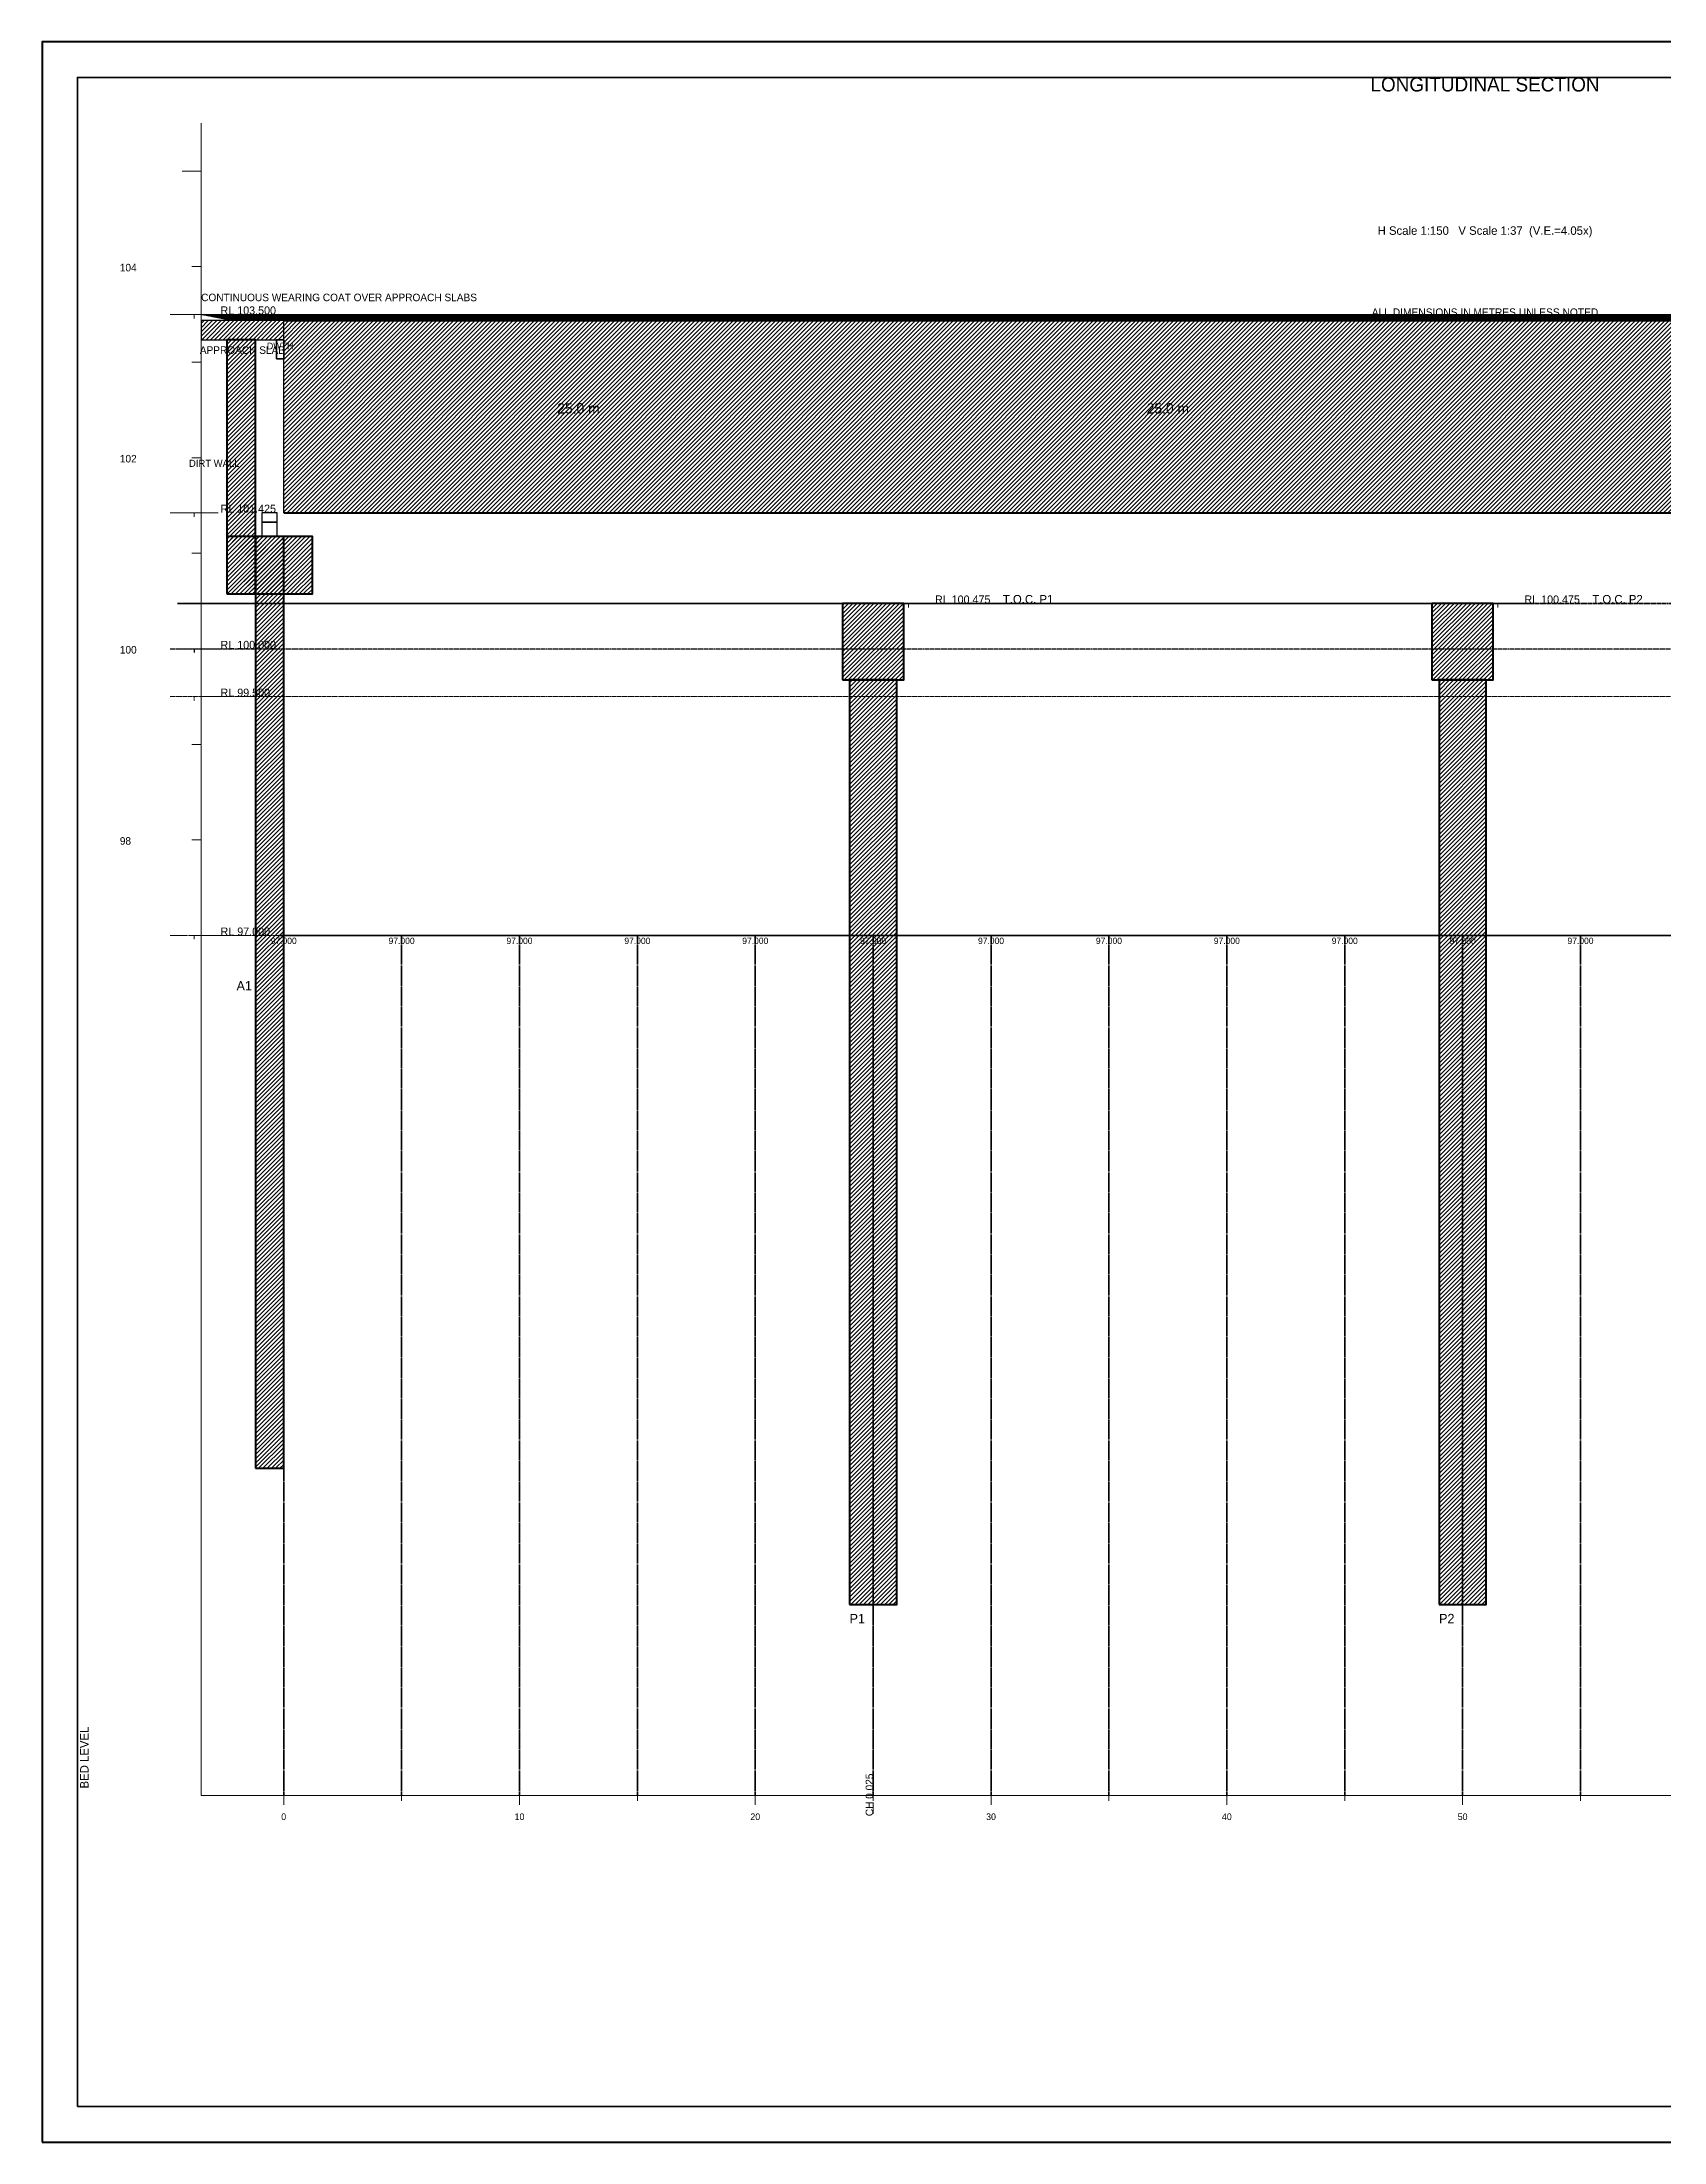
# Model space of a CAD drawing. Header units: metres. Extents: x 0 to 841, y 0 to 594.
# Drawn here: x 0 to 459, y 0 to 594 of the extents above; entities that cross this region are included whole.
import ezdxf
from ezdxf.enums import TextEntityAlignment as Align

# ---------------------------------------------------------------- set-up
doc = ezdxf.new("R2010")
doc.units = ezdxf.units.M
doc.linetypes.add('DASHED', pattern=[0.5, 0.375, -0.125])
doc.linetypes.add('DASHED2', pattern=[0.25, 0.1875, -0.0625])
for name, color, linetype, lineweight in [('ABUT-PROF', 4, 'Continuous', 50), ('BORDER-INNER', 7, 'Continuous', 35), ('BORDER-OUTER', 7, 'Continuous', 70), ('CIVIL-CHAINAGE', 7, 'Continuous', 18), ('CIVIL-GROUND', 3, 'Continuous', 35), ('CIVIL-HFL', 5, 'DASHED', 25), ('CIVIL-LWL', 4, 'DASHED', 18), ('CIVIL-ROAD', 7, 'Continuous', 25), ('CIVIL-SCOUR', 1, 'DASHED2', 18), ('DIM-CHAINAGE', 3, 'Continuous', 18), ('DIM-LEVEL', 3, 'Continuous', 18), ('STRUC-HATCHING', 8, 'Continuous', 18), ('STRUC-SECTION', 2, 'Continuous', 35), ('SUB-ABUT', 3, 'Continuous', 35), ('SUB-BEARING', 5, 'Continuous', 25), ('SUB-DIRT-WALL', 3, 'Continuous', 35), ('SUB-PIER', 2, 'Continuous', 35), ('SUPER-DECK', 2, 'Continuous', 50), ('SUPER-WEARING', 8, 'Continuous', 25), ('TEXT-GENERAL', 7, 'Continuous', 18), ('TEXT-HEADER', 7, 'Continuous', 25), ('TEXT-LEVEL', 5, 'Continuous', 18), ('TEXT-SPEC', 7, 'Continuous', 13)]:
    doc.layers.add(name, color=color, linetype=linetype, lineweight=lineweight)

msp = doc.modelspace()

# ---------------------------------------------------------------- hatches: boundary and pattern name
at = {"layer": 'STRUC-HATCHING'}
h = msp.add_hatch(dxfattribs=at)
h.set_pattern_fill('ANSI31', scale=0.266667)
h.paths.add_polyline_path([(45, 509.78), (68.33, 509.78), (68.33, 515.19), (45, 515.19)])
h = msp.add_hatch(dxfattribs=at)
h.set_pattern_fill('ANSI31', scale=0.2666667)
h.paths.add_polyline_path([(68.33, 460.86), (735, 460.86), (735, 515.19), (68.33, 515.19)])
h = msp.add_hatch(dxfattribs=at)
h.set_pattern_fill('ANSI31', scale=0.266667)
h.paths.add_polyline_path([(52.22, 437.88), (60.33, 437.88), (60.33, 509.78), (52.22, 509.78)])
h = msp.add_hatch(dxfattribs=at)
h.set_pattern_fill('ANSI31', scale=0.266667)
h.paths.add_polyline_path([(52.22, 437.88), (76.44, 437.88), (76.44, 454.1), (52.22, 454.1)])
h = msp.add_hatch(dxfattribs=at)
h.set_pattern_fill('ANSI31', scale=0.266667)
h.paths.add_polyline_path([(60.33, 190.57), (68.33, 190.57), (68.33, 454.1), (60.33, 454.1)])
h = msp.add_hatch(dxfattribs=at)
h.set_pattern_fill('ANSI31', scale=0.266667)
h.paths.add_polyline_path([(226.33, 413.56), (243.67, 413.56), (243.67, 435.18), (226.33, 435.18)])
h = msp.add_hatch(dxfattribs=at)
h.set_pattern_fill('ANSI31', scale=0.266667)
h.paths.add_polyline_path([(393, 413.56), (410.33, 413.56), (410.33, 435.18), (393, 435.18)])
h = msp.add_hatch(dxfattribs=at)
h.set_pattern_fill('ANSI31', scale=0.266667)
h.paths.add_polyline_path([(228.33, 152.06), (241.67, 152.06), (241.67, 413.56), (228.33, 413.56)])
h = msp.add_hatch(dxfattribs=at)
h.set_pattern_fill('ANSI31', scale=0.266667)
h.paths.add_polyline_path([(395, 152.06), (408.33, 152.06), (408.33, 413.56), (395, 413.56)])
at = {"layer": 'SUPER-WEARING'}
h = msp.add_hatch(dxfattribs=at)
h.set_pattern_fill('SOLID')
h.paths.add_polyline_path([(45, 516.94), (758.33, 516.94), (749.67, 515.19), (53.67, 515.19)])

# ---------------------------------------------------------------- linework, layer by layer
at = {"layer": 'ABUT-PROF', "lineweight": 35}
msp.add_lwpolyline([(66.33, 504.37), (68.33, 504.37), (68.33, 509.78), (66.33, 509.78), (66.33, 504.37)], dxfattribs=at)
at = {"layer": 'BORDER-INNER'}
msp.add_lwpolyline([(10, 10), (831, 10), (831, 584), (10, 584), (10, 10)], dxfattribs=at)
at = {"layer": 'BORDER-OUTER'}
msp.add_lwpolyline([(0, 0), (841, 0), (841, 594), (0, 594), (0, 0)], dxfattribs=at)
at = {"layer": 'CIVIL-CHAINAGE'}
for p, q in [((45, 98), (735, 98)), ((68.33, 98), (68.33, 95.33)), ((101.67, 98), (101.67, 96.53)), ((135, 98), (135, 95.33)), ((168.33, 98), (168.33, 96.53)), ((201.67, 98), (201.67, 95.33)), ((235, 98), (235, 96.53)), ((235, 96), (235, 92.8)), ((268.33, 98), (268.33, 95.33)), ((301.67, 98), (301.67, 96.53)), ((335, 98), (335, 95.33)), ((368.33, 98), (368.33, 96.53)), ((401.67, 98), (401.67, 95.33)), ((435, 98), (435, 96.53))]:
    msp.add_line(p, q, dxfattribs=at)
at = {"layer": 'CIVIL-GROUND', "color": 3}
for p, q in [((67, 341.26), (69.67, 341.26)), ((100.33, 341.26), (103, 341.26)), ((133.67, 341.26), (136.33, 341.26)), ((167, 341.26), (169.67, 341.26)), ((200.33, 341.26), (203, 341.26)), ((233.67, 341.26), (236.33, 341.26)), ((267, 341.26), (269.67, 341.26)), ((300.33, 341.26), (303, 341.26)), ((333.67, 341.26), (336.33, 341.26)), ((367, 341.26), (369.67, 341.26)), ((400.33, 341.26), (403, 341.26)), ((433.67, 341.26), (436.33, 341.26))]:
    msp.add_line(p, q, dxfattribs=at)
at = {"layer": 'CIVIL-GROUND', "color": 8, "linetype": 'DASHED2'}
for p, q in [((68.33, 341.26), (68.33, 98)), ((101.67, 341.26), (101.67, 98)), ((135, 341.26), (135, 98)), ((168.33, 341.26), (168.33, 98)), ((201.67, 341.26), (201.67, 98)), ((235, 341.26), (235, 98)), ((268.33, 341.26), (268.33, 98)), ((301.67, 341.26), (301.67, 98)), ((335, 341.26), (335, 98)), ((368.33, 341.26), (368.33, 98)), ((401.67, 341.26), (401.67, 98)), ((435, 341.26), (435, 98))]:
    msp.add_line(p, q, dxfattribs=at)
at = {"layer": 'CIVIL-GROUND', "color": 3}
msp.add_lwpolyline([(68.33, 341.26), (101.67, 341.26), (135, 341.26), (168.33, 341.26), (201.67, 341.26), (235, 341.26), (268.33, 341.26), (301.67, 341.26), (335, 341.26), (368.33, 341.26), (401.67, 341.26), (435, 341.26), (468.33, 341.26), (501.67, 341.26), (535, 341.26), (568.33, 341.26), (601.67, 341.26), (635, 341.26), (668.33, 341.26), (701.67, 341.26), (735, 341.26)], dxfattribs=at)
at = {"layer": 'CIVIL-HFL'}
for p, q in [((36.2, 422.34), (49.8, 422.34)), ((43, 422.34), (43, 421.21))]:
    msp.add_line(p, q, dxfattribs=at)
at = {"layer": 'CIVIL-HFL', "color": 5}
msp.add_line((45, 422.34), (735, 422.34), dxfattribs=at)
at = {"layer": 'CIVIL-LWL'}
for p, q in [((36.2, 408.83), (49.8, 408.83)), ((43, 408.83), (43, 407.7))]:
    msp.add_line(p, q, dxfattribs=at)
at = {"layer": 'CIVIL-LWL', "color": 4}
msp.add_line((45, 408.83), (735, 408.83), dxfattribs=at)
at = {"layer": 'CIVIL-ROAD', "lineweight": 25}
msp.add_lwpolyline([(45, 509.78), (68.33, 509.78), (68.33, 515.19), (45, 515.19), (45, 509.78)], dxfattribs=at)
at = {"layer": 'CIVIL-SCOUR'}
for p, q in [((36.2, 341.26), (49.8, 341.26)), ((43, 341.26), (43, 340.12))]:
    msp.add_line(p, q, dxfattribs=at)
at = {"layer": 'CIVIL-SCOUR', "color": 1}
msp.add_line((45, 341.26), (735, 341.26), dxfattribs=at)
at = {"layer": 'DIM-LEVEL'}
for p, q in [((45, 98), (45, 571)), ((39.67, 557.49), (45, 557.49)), ((42.33, 530.46), (45, 530.46)), ((36.2, 516.94), (49.8, 516.94)), ((43, 516.94), (43, 515.81)), ((42.33, 503.43), (45, 503.43)), ((42.33, 476.4), (45, 476.4)), ((36.2, 460.86), (49.8, 460.86)), ((43, 460.86), (43, 459.73)), ((42.33, 449.37), (45, 449.37)), ((238.2, 435.18), (251.8, 435.18)), ((245, 435.18), (245, 434.05)), ((404.87, 435.18), (418.47, 435.18)), ((411.67, 435.18), (411.67, 434.05)), ((39.67, 422.34), (45, 422.34)), ((42.33, 395.31), (45, 395.31)), ((42.33, 368.29), (45, 368.29))]:
    msp.add_line(p, q, dxfattribs=at)
at = {"layer": 'STRUC-SECTION', "color": 8, "linetype": 'DASHED'}
for p in [(255, 435.18), (421.67, 435.18), (588.33, 435.18)]:
    msp.add_line(p, (38.33, 435.18), dxfattribs=at)
at = {"layer": 'SUB-ABUT', "lineweight": 30}
msp.add_lwpolyline([(62.13, 454.1), (66.53, 454.1), (66.53, 458.16), (62.13, 458.16), (62.13, 454.1)], dxfattribs=at)
at = {"layer": 'SUB-ABUT', "lineweight": 40}
for points in [[(52.22, 437.88), (76.44, 437.88), (76.44, 454.1), (52.22, 454.1), (52.22, 437.88)], [(60.33, 190.57), (68.33, 190.57), (68.33, 454.1), (60.33, 454.1), (60.33, 190.57)]]:
    msp.add_lwpolyline(points, dxfattribs=at)
at = {"layer": 'SUB-BEARING', "lineweight": 30}
msp.add_lwpolyline([(62.13, 458.16), (66.53, 458.16), (66.53, 460.86), (62.13, 460.86), (62.13, 458.16)], dxfattribs=at)
at = {"layer": 'SUB-DIRT-WALL', "lineweight": 40}
msp.add_lwpolyline([(52.22, 437.88), (60.33, 437.88), (60.33, 509.78), (52.22, 509.78), (52.22, 437.88)], dxfattribs=at)
at = {"layer": 'SUB-PIER', "lineweight": 40}
for points in [[(226.33, 413.56), (243.67, 413.56), (243.67, 435.18), (226.33, 435.18), (226.33, 413.56)], [(393, 413.56), (410.33, 413.56), (410.33, 435.18), (393, 435.18), (393, 413.56)], [(228.33, 152.06), (241.67, 152.06), (241.67, 413.56), (228.33, 413.56), (228.33, 152.06)], [(395, 152.06), (408.33, 152.06), (408.33, 413.56), (395, 413.56), (395, 152.06)]]:
    msp.add_lwpolyline(points, dxfattribs=at)
at = {"layer": 'SUPER-DECK'}
for p, q in [((68.33, 515.19), (735, 515.19)), ((68.33, 460.86), (735, 460.86))]:
    msp.add_line(p, q, dxfattribs=at)
at = {"layer": 'SUPER-DECK', "lineweight": 25}
msp.add_line((68.33, 460.86), (68.33, 515.19), dxfattribs=at)
at = {"layer": 'SUPER-WEARING', "lineweight": 25}
msp.add_lwpolyline([(45, 516.94), (758.33, 516.94), (749.67, 515.19), (53.67, 515.19), (45, 516.94)], dxfattribs=at)

# ---------------------------------------------------------------- texts
at = {"layer": 'DIM-CHAINAGE'}
msp.add_text('CH 0.025', height=2.133, rotation=90, dxfattribs=at).set_placement((235, 92.16))
at = {"layer": 'TEXT-GENERAL'}
for p in [(151.67, 488.9), (318.33, 488.9)]:
    msp.add_text('25.0 m', height=2.933, dxfattribs=at).set_placement(p, align=Align.CENTER)
for s, p in [('A1', (55, 325.72)), ('P1', (228.33, 146.72)), ('P2', (395, 146.72))]:
    msp.add_text(s, height=2.667, dxfattribs=at).set_placement(p)
at = {"layer": 'TEXT-HEADER'}
msp.add_text('LONGITUDINAL SECTION', height=4, dxfattribs=at).set_placement((408, 580), align=Align.CENTER)
for s, p in [('T.O.C. P1', (271.67, 435.18)), ('T.O.C. P2', (438.33, 435.18))]:
    msp.add_text(s, height=2.4, dxfattribs=at).set_placement(p)
at = {"layer": 'TEXT-LEVEL'}
for s, height, p in [('104', 2.133, (22, 529.12)), ('RL 103.500', 2.267, (50.48, 516.94)), ('102', 2.133, (22, 475.07)), ('RL 101.425', 2.267, (50.48, 460.86)), ('RL 100.475', 2.267, (252.48, 435.18)), ('RL 100.475', 2.267, (419.15, 435.18)), ('100', 2.133, (22, 421.01)), ('RL 100.000', 2.267, (50.48, 422.34)), ('RL 99.500', 2.267, (50.48, 408.83)), ('98', 2.133, (22, 366.95)), ('RL 97.000', 2.267, (50.48, 341.26))]:
    msp.add_text(s, height=height, dxfattribs=at).set_placement(p)
at = {"layer": 'TEXT-LEVEL', "color": 8}
for p in [(68.33, 338.86), (101.67, 338.86), (135, 338.86), (168.33, 338.86), (201.67, 338.86), (235, 338.86), (268.33, 338.86), (301.67, 338.86), (335, 338.86), (368.33, 338.86), (401.67, 338.86), (435, 338.86)]:
    msp.add_text('97.000', height=1.8, dxfattribs=at).set_placement(p, align=Align.CENTER)
at = {"layer": 'TEXT-LEVEL'}
msp.add_text('BED LEVEL', height=2.4, rotation=90, dxfattribs=at).set_placement((13.17, 100))
for s, height, p in [('0', 1.87, (68.33, 91.07)), ('10', 1.867, (135, 91.07)), ('20', 1.867, (201.67, 91.07)), ('30', 1.867, (268.33, 91.07)), ('40', 1.867, (335, 91.07)), ('50', 1.867, (401.67, 91.07))]:
    msp.add_text(s, height=height, dxfattribs=at).set_placement(p, align=Align.CENTER)
at = {"layer": 'TEXT-SPEC'}
for s, height, p in [('H Scale 1:150   V Scale 1:37  (V.E.=4.05x)', 2.4, (408, 539.46)), ('APPROACH SLAB', 2.1333, (56.67, 505.78))]:
    msp.add_text(s, height=height, dxfattribs=at).set_placement(p, align=Align.CENTER)
at = {"layer": 'TEXT-SPEC', "color": 8}
msp.add_text('CONTINUOUS WEARING COAT OVER APPROACH SLABS', height=2.1333, dxfattribs=at).set_placement((45, 520.68))
msp.add_text('ALL DIMENSIONS IN METRES UNLESS NOTED', height=2.16, dxfattribs=at).set_placement((408, 516.48), align=Align.CENTER)
at = {"layer": 'TEXT-SPEC', "color": 4}
msp.add_text('DWTH', height=1.867, dxfattribs=at).set_placement((67.33, 507.08), align=Align.CENTER)
at = {"layer": 'TEXT-SPEC'}
msp.add_text('DIRT WALL', height=2, dxfattribs=at).set_placement((41.56, 473.83))

doc.saveas('drawing.dxf')
